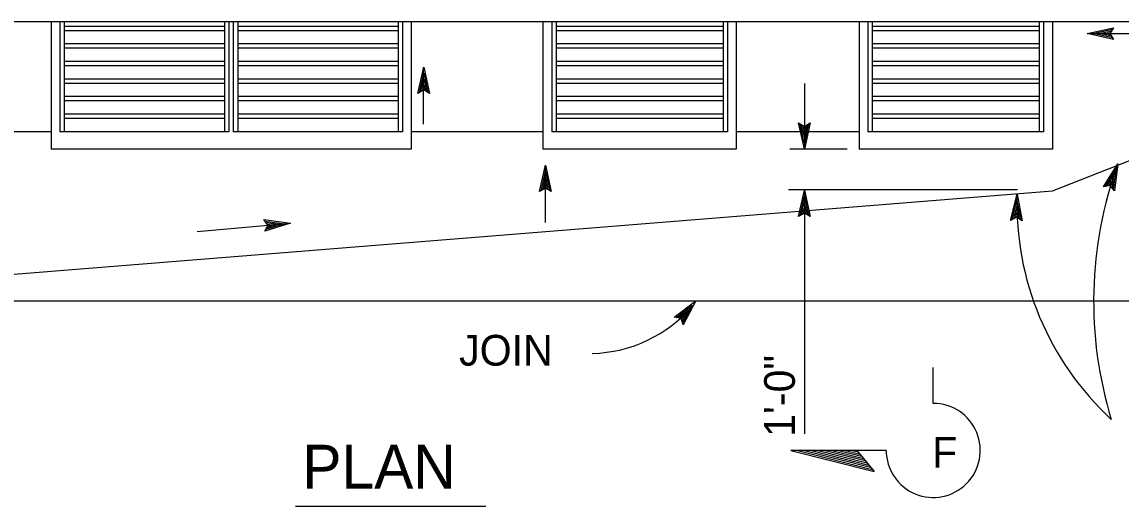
# Model space of a CAD drawing. Extents: x -894 to 866, y -476 to 714.
# Drawn here: x -193.4 to 56.9, y 446.5 to 556.7 of the extents above; entities that cross this region are included whole.
import ezdxf

# ---------------------------------------------------------------- set-up
doc = ezdxf.new("R2010")
doc.units = 0
for name, color, linetype in [('22 Misc Cnst Det', 7, 'Continuous'), ('56 Stage 3 Anno', 7, 'Continuous'), ('57 Undefined', 7, 'Continuous'), ('60 Nongeo Data', 7, 'Continuous')]:
    doc.layers.add(name, color=color, linetype=linetype)

msp = doc.modelspace()

# ---------------------------------------------------------------- linework, layer by layer
at = {"layer": '22 Misc Cnst Det'}
for p, q in [((14.1079, 469.8564), (14.1079, 478.0074)), ((-18.3123, 459.1408), (0.6353, 454.309)), ((3.3927, 459.1408), (-18.3123, 459.1408)), ((-16.7539, 459.1408), (0.2295, 454.81)), ((-15.1976, 459.1408), (-0.1755, 455.3102)), ((-13.6391, 459.1408), (-0.5812, 455.8112)), ((-12.0817, 459.1408), (-0.9866, 456.3118)), ((-10.5232, 459.1408), (-1.3927, 456.8128)), ((-8.964, 459.1408), (-1.7977, 457.3134)), ((-7.4055, 459.1408), (-2.2039, 457.8144)), ((-5.8473, 459.1408), (-2.6092, 458.3151)), ((-4.2889, 459.1408), (-3.015, 458.8161)), ((-3.2782, 459.1408), (0.6353, 454.309))]:
    msp.add_line(p, q, dxfattribs=at)
msp.add_arc((14.1075, 459.1412), 10.7155, 180.000036, 90.000533, dxfattribs=at)
at = {"layer": '56 Stage 3 Anno'}
for p, q in [((49.1513, 554.088), (55.1513, 555.4183)), ((49.1513, 554.088), (70.5127, 554.088)), ((55.1513, 552.7482), (49.1513, 554.088)), ((49.1513, 554.088), (49.1513, 554.088)), ((54.9348, 553.1037), (50.5309, 554.0876)), ((50.5423, 554.0915), (54.9163, 555.0588)), ((51.9139, 554.086), (54.7391, 554.712)), ((54.7009, 553.4636), (51.9139, 554.086)), ((53.2954, 554.0848), (54.5041, 554.3525)), ((54.5246, 553.81), (53.2954, 554.0848)), ((55.1513, 555.4183), (54.3513, 554.088)), ((54.3513, 554.088), (55.1513, 552.7482)), ((55.1513, 555.4179), (55.1513, 555.4179)), ((55.1513, 552.7482), (55.1513, 552.7482)), ((-103.2515, 540.4451), (-101.9117, 546.4451)), ((-101.9228, 533.4605), (-101.9228, 546.4069)), ((-101.9117, 546.4451), (-101.9117, 546.4451)), ((-101.9117, 546.4451), (-100.5818, 540.4447)), ((-102.896, 540.6616), (-101.9125, 545.0652)), ((-102.5362, 540.8951), (-101.9137, 543.6821)), ((-101.9137, 543.6821), (-101.2877, 540.8569)), ((-101.9082, 545.0537), (-100.9409, 540.6797)), ((-101.9117, 541.2451), (-103.2515, 540.4451)), ((-102.1897, 541.0715), (-101.9149, 542.3006)), ((-101.9149, 542.3006), (-101.6472, 541.0919)), ((-100.5818, 540.4451), (-101.9117, 541.2451)), ((-15.2411, 542.7052), (-15.2411, 527.7258)), ((-103.2515, 540.4451), (-103.2515, 540.4451)), ((-100.5818, 540.4451), (-100.5818, 540.4451)), ((-15.2411, 527.7258), (-16.571, 533.7258)), ((-16.571, 533.7258), (-16.571, 533.7258)), ((-16.571, 533.7258), (-15.2411, 532.9258)), ((-15.2446, 529.1168), (-16.2119, 533.4908)), ((-15.2387, 530.4884), (-15.8651, 533.3136)), ((-15.2379, 531.8699), (-15.5056, 533.0786)), ((-15.2411, 532.9258), (-13.9009, 533.7258)), ((-13.9009, 533.7258), (-15.2411, 527.7258)), ((-14.2568, 533.5093), (-15.2403, 529.1057)), ((-14.6163, 533.2754), (-15.2387, 530.4884)), ((-14.9631, 533.0994), (-15.2379, 531.8699)), ((-13.9009, 533.7258), (-13.9009, 533.7258)), ((-5.5123, 527.7258), (-18.5533, 527.7258)), ((-15.2411, 527.7258), (-15.2411, 527.7258)), ((-75.5327, 518.0727), (-74.1925, 524.0727)), ((-74.2063, 511.04), (-74.2063, 523.9869)), ((-74.1925, 524.0727), (-74.1925, 524.0727)), ((-74.1925, 524.0727), (-72.8626, 518.0727)), ((52.8462, 519.1747), (56.106, 524.3873)), ((53.2541, 519.2605), (55.6466, 523.0861)), ((55.6466, 523.0743), (55.1037, 518.6274)), ((56.106, 524.3873), (55.3643, 518.2865)), ((56.106, 524.3873), (56.106, 524.3873)), ((-75.1768, 518.2892), (-74.1933, 522.6928)), ((-74.8169, 518.5231), (-74.1949, 521.3097)), ((-74.1949, 521.3097), (-73.5685, 518.4849)), ((-74.189, 522.6817), (-73.2216, 518.3073)), ((53.671, 519.3613), (55.1848, 521.7825)), ((55.1848, 521.7825), (54.8356, 518.9101)), ((-74.1925, 518.8727), (-75.5327, 518.0727)), ((-75.5327, 518.0727), (-75.5327, 518.0727)), ((-74.4705, 518.6991), (-74.1957, 519.9286)), ((-74.1957, 519.9286), (-73.9279, 518.7196)), ((-72.8626, 518.0727), (-74.1925, 518.8727)), ((-72.8626, 518.0727), (-72.8626, 518.0727)), ((-18.821, 518.5963), (33.2628, 518.5963)), ((-16.5808, 512.4089), (-15.2411, 518.4089)), ((-15.2411, 518.5963), (-15.2411, 462.8882)), ((-15.2411, 518.4089), (-15.2411, 518.4089)), ((-15.2411, 518.4089), (-13.9107, 512.4089)), ((54.3761, 519.4833), (52.8462, 519.1747)), ((52.8462, 519.1747), (52.8462, 519.1747)), ((54.0564, 519.4121), (54.7242, 520.4802)), ((55.3643, 518.2865), (54.3761, 519.4833)), ((54.7242, 520.4802), (54.5749, 519.251)), ((55.3643, 518.2865), (55.3643, 518.2865)), ((-16.2249, 512.6255), (-15.2415, 517.029)), ((-15.8655, 512.8593), (-15.243, 515.6459)), ((-15.243, 515.6459), (-14.6166, 512.8211)), ((-15.2375, 517.018), (-14.2702, 512.6436)), ((31.7246, 511.5105), (33.1994, 517.479)), ((32.0852, 511.7192), (33.1679, 516.0995)), ((33.1714, 516.0881), (34.0399, 511.6932)), ((33.1994, 517.479), (33.1994, 517.479)), ((33.1994, 517.479), (34.3939, 511.4503)), ((-15.2411, 513.2089), (-16.5808, 512.4089)), ((-15.5186, 513.0353), (-15.2442, 514.2648)), ((-15.2442, 514.2648), (-14.9761, 513.0558)), ((-13.9107, 512.4089), (-15.2411, 513.2089)), ((32.4498, 511.9448), (33.1348, 514.7168)), ((32.8006, 512.1129), (33.1029, 513.3357)), ((33.1029, 513.3357), (33.3431, 512.1211)), ((33.1348, 514.7168), (33.6974, 511.8782)), ((-153.514, 509.0278), (-132.2337, 510.8896)), ((-137.414, 510.4365), (-138.3278, 511.7015)), ((-138.3278, 511.7015), (-138.3278, 511.7015)), ((-138.3278, 511.7015), (-132.2337, 510.8896)), ((-132.2337, 510.8896), (-138.0951, 509.0416)), ((-138.0814, 511.366), (-133.6085, 510.77)), ((-133.6192, 510.7648), (-137.8924, 509.42)), ((-137.8168, 511.0278), (-134.9865, 510.6511)), ((-134.9865, 510.6511), (-137.7459, 509.781)), ((-137.6113, 510.6979), (-136.3625, 510.5318)), ((-136.3625, 510.5318), (-137.5436, 510.1593)), ((-132.2337, 510.8896), (-132.2337, 510.8896)), ((-16.5808, 512.4089), (-16.5808, 512.4089)), ((-13.9107, 512.4089), (-13.9107, 512.4089)), ((33.0821, 512.2802), (31.7246, 511.5105)), ((31.7246, 511.5105), (31.7246, 511.5105)), ((34.3939, 511.4503), (33.0821, 512.2802)), ((34.3939, 511.4503), (34.3939, 511.4503)), ((-138.0951, 509.0416), (-137.414, 510.4365)), ((-138.0951, 509.0416), (-138.0951, 509.0416)), ((-44.8479, 489.4905), (-39.929, 493.1787)), ((-39.929, 493.1787), (-42.8187, 487.7547)), ((-39.929, 493.1787), (-39.929, 493.1787)), ((-44.4365, 489.4235), (-40.8266, 492.1302)), ((-44.0113, 489.3676), (-41.7266, 491.0806)), ((-41.7266, 491.0806), (-43.0873, 488.5267)), ((-40.8306, 492.1192), (-42.9392, 488.1665)), ((-43.3097, 489.2271), (-44.8479, 489.4905)), ((-44.8479, 489.4905), (-44.8479, 489.4905)), ((-43.6333, 489.2759), (-42.6254, 490.0314)), ((-42.8187, 487.7547), (-43.3097, 489.2271)), ((-42.6254, 490.0314), (-43.2077, 488.9389)), ((-42.8187, 487.7547), (-42.8187, 487.7547))]:
    msp.add_line(p, q, dxfattribs=at)
for centre, radius, start, end in [((142.5722, 493.1195), 91.9459, 160.119103, 197.016692), ((99.8316, 515.2384), 66.6698, 178.074186, 227.338444), ((-64.2062, 512.1366), 30.9057, 271.2296, 319.697281)]:
    msp.add_arc(centre, radius, start, end, dxfattribs=at)
at = {"layer": '57 Undefined'}
msp.add_line((-131.0772, 446.4664), (-87.7803, 446.4664), dxfattribs=at)
at = {"layer": '60 Nongeo Data'}
for p, q in [((-144.2601, 556.7258), (-308.7598, 556.7258)), ((-186.76, 556.7258), (-186.76, 527.7258)), ((-184.76, 556.7258), (-184.76, 531.7258)), ((-183.76, 556.7258), (-183.76, 531.7258)), ((-147.2601, 555.7258), (-183.76, 555.7258)), ((-147.2601, 556.7258), (-147.2601, 531.7258)), ((-146.2601, 556.7258), (-146.2601, 531.7258)), ((-145.2601, 556.7258), (-145.2601, 531.7258)), ((-144.2601, 556.7258), (-144.2601, 531.7258)), ((79.2395, 556.7258), (-144.2601, 556.7258)), ((-107.7602, 555.7258), (-144.2601, 555.7258)), ((-107.7602, 556.7258), (-107.7602, 531.7258)), ((-106.7602, 556.7258), (-106.7602, 531.7258)), ((-104.7602, 556.7258), (-104.7602, 527.7258)), ((-74.7602, 556.7258), (-74.7602, 527.7258)), ((-72.7602, 556.7258), (-72.7602, 531.7258)), ((-71.7602, 556.7258), (-71.7602, 531.7258)), ((-51.2603, 555.7258), (-71.7602, 555.7258)), ((-33.7603, 555.7258), (-51.2603, 555.7258)), ((-33.7603, 556.7258), (-33.7603, 531.7258)), ((-32.7603, 556.7258), (-32.7603, 531.7258)), ((-30.7603, 556.7258), (-30.7603, 527.7258)), ((-2.7604, 556.7258), (-2.7604, 527.7258)), ((-0.7604, 556.7258), (-0.7604, 531.7258)), ((0.2396, 556.7258), (0.2396, 531.7258)), ((20.7396, 555.7258), (0.2396, 555.7258)), ((38.2395, 555.7258), (20.7396, 555.7258)), ((38.2395, 556.7258), (38.2395, 531.7258)), ((39.2395, 556.7258), (39.2395, 531.7258)), ((41.2395, 556.7258), (41.2395, 527.7258)), ((-147.2601, 554.7258), (-183.76, 554.7258)), ((-107.7602, 554.7258), (-144.2601, 554.7258)), ((-51.2603, 554.7258), (-71.7602, 554.7258)), ((-33.7603, 554.7258), (-51.2603, 554.7258)), ((20.7396, 554.7258), (0.2396, 554.7258)), ((38.2395, 554.7258), (20.7396, 554.7258)), ((-147.2601, 551.7258), (-183.76, 551.7258)), ((-147.2601, 550.7258), (-183.76, 550.7258)), ((-107.7602, 551.7258), (-144.2601, 551.7258)), ((-107.7602, 550.7258), (-144.2601, 550.7258)), ((-51.2603, 551.7258), (-71.7602, 551.7258)), ((-51.2603, 550.7258), (-71.7602, 550.7258)), ((-33.7603, 551.7258), (-51.2603, 551.7258)), ((-33.7603, 550.7258), (-51.2603, 550.7258)), ((20.7396, 551.7258), (0.2396, 551.7258)), ((20.7396, 550.7258), (0.2396, 550.7258)), ((38.2395, 551.7258), (20.7396, 551.7258)), ((38.2395, 550.7258), (20.7396, 550.7258)), ((-147.2601, 547.7258), (-183.76, 547.7258)), ((-147.2601, 546.7258), (-183.76, 546.7258)), ((-107.7602, 547.7258), (-144.2601, 547.7258)), ((-107.7602, 546.7258), (-144.2601, 546.7258)), ((-51.2603, 547.7258), (-71.7602, 547.7258)), ((-51.2603, 546.7258), (-71.7602, 546.7258)), ((-33.7603, 547.7258), (-51.2603, 547.7258)), ((-33.7603, 546.7258), (-51.2603, 546.7258)), ((20.7396, 547.7258), (0.2396, 547.7258)), ((20.7396, 546.7258), (0.2396, 546.7258)), ((38.2395, 547.7258), (20.7396, 547.7258)), ((38.2395, 546.7258), (20.7396, 546.7258)), ((-147.2601, 543.7258), (-183.76, 543.7258)), ((-107.7602, 543.7258), (-144.2601, 543.7258)), ((-51.2603, 543.7258), (-71.7602, 543.7258)), ((-33.7603, 543.7258), (-51.2603, 543.7258)), ((20.7396, 543.7258), (0.2396, 543.7258)), ((38.2395, 543.7258), (20.7396, 543.7258)), ((-147.2601, 542.7258), (-183.76, 542.7258)), ((-107.7602, 542.7258), (-144.2601, 542.7258)), ((-51.2603, 542.7258), (-71.7602, 542.7258)), ((-33.7603, 542.7258), (-51.2603, 542.7258)), ((20.7396, 542.7258), (0.2396, 542.7258)), ((38.2395, 542.7258), (20.7396, 542.7258)), ((-147.2601, 539.7258), (-183.76, 539.7258)), ((-147.2601, 538.7258), (-183.76, 538.7258)), ((-107.7602, 539.7258), (-144.2601, 539.7258)), ((-107.7602, 538.7258), (-144.2601, 538.7258)), ((-51.2603, 539.7258), (-71.7602, 539.7258)), ((-51.2603, 538.7258), (-71.7602, 538.7258)), ((-33.7603, 539.7258), (-51.2603, 539.7258)), ((-33.7603, 538.7258), (-51.2603, 538.7258)), ((20.7396, 539.7258), (0.2396, 539.7258)), ((20.7396, 538.7258), (0.2396, 538.7258)), ((38.2395, 539.7258), (20.7396, 539.7258)), ((38.2395, 538.7258), (20.7396, 538.7258)), ((-147.2601, 535.7258), (-183.76, 535.7258)), ((-107.7602, 535.7258), (-144.2601, 535.7258)), ((-51.2603, 535.7258), (-71.7602, 535.7258)), ((-33.7603, 535.7258), (-51.2603, 535.7258)), ((20.7888, 535.7258), (0.2396, 535.7258)), ((38.2395, 535.7258), (20.7888, 535.7258)), ((-147.2601, 534.7258), (-183.76, 534.7258)), ((-107.7602, 534.7258), (-144.2601, 534.7258)), ((-51.2603, 534.7258), (-71.7602, 534.7258)), ((-33.7603, 534.7258), (-51.2603, 534.7258)), ((20.7612, 534.7258), (0.2396, 534.7258)), ((38.2395, 534.7258), (20.7612, 534.7258)), ((41.2395, 518.2259), (79.2395, 533.2258)), ((-186.751, 531.7258), (-220.7599, 531.7258)), ((-146.2601, 531.7258), (-184.76, 531.7258)), ((-106.7602, 531.7258), (-145.2601, 531.7258)), ((-74.6701, 531.7258), (-104.7574, 531.7258)), ((-52.2603, 531.7258), (-72.7602, 531.7258)), ((-32.7603, 531.7258), (-52.2603, 531.7258)), ((-2.706, 531.7258), (-30.7182, 531.7258)), ((39.2395, 531.7258), (-0.7604, 531.7258)), ((-104.7602, 527.7258), (-186.76, 527.7258)), ((-30.7603, 527.7258), (-74.7602, 527.7258)), ((41.2395, 527.7258), (-2.7604, 527.7258)), ((-270.7598, 493.2259), (41.2395, 518.2259)), ((-270.7598, 493.2259), (79.2395, 493.2259))]:
    msp.add_line(p, q, dxfattribs=at)

# ---------------------------------------------------------------- texts
at = {"layer": '56 Stage 3 Anno'}
msp.add_text('F', height=7, dxfattribs=at).set_placement((13.86, 455.2157))
at = {"layer": '57 Undefined'}
for s, height, p in [('JOIN', 7, (-93.8387, 478.4507)), ('PLAN', 10, (-129.5448, 450.4257))]:
    msp.add_text(s, height=height, dxfattribs=at).set_placement(p)
msp.add_text('1\'-0"', height=7, rotation=90, dxfattribs=at).set_placement((-17.392, 462.2212))

doc.saveas('drawing.dxf')
